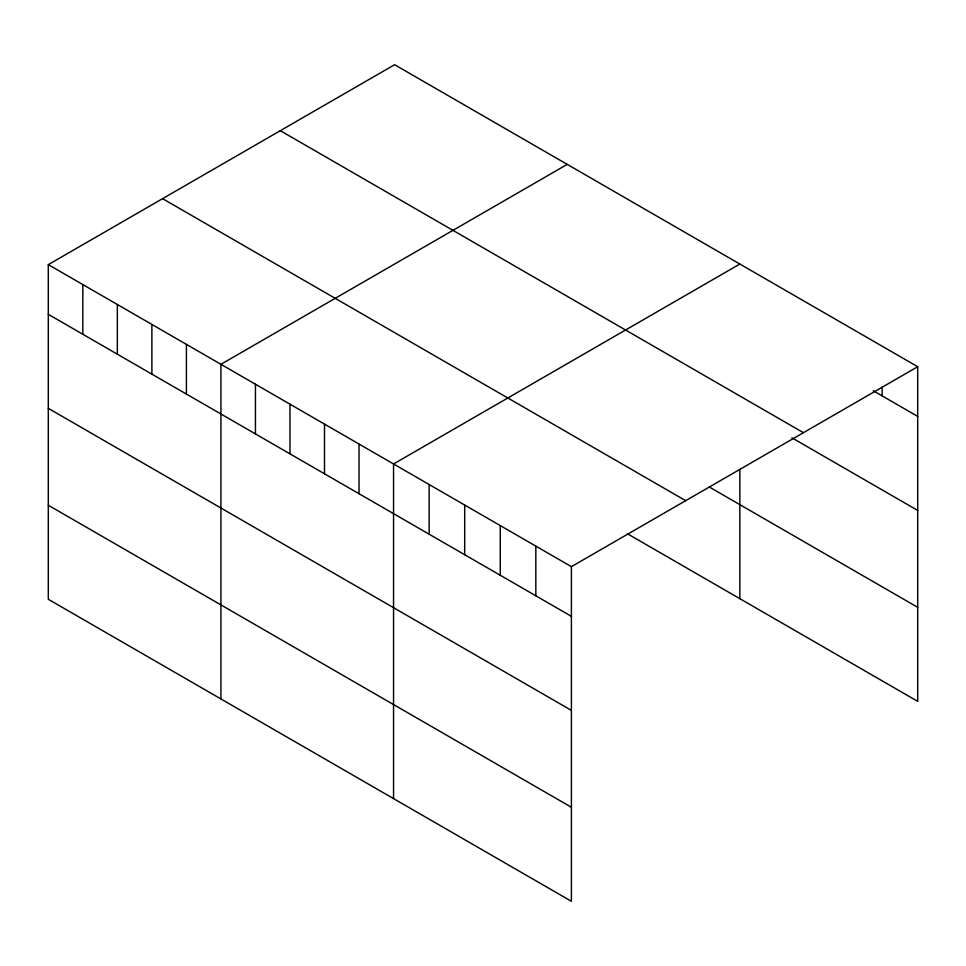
<?xml version="1.0" encoding="UTF-8"?>
<svg xmlns="http://www.w3.org/2000/svg" width="966" height="966" viewBox="0 0 966 966"><rect width="100%" height="100%" fill="white"/><g stroke="black" fill="none" stroke-linecap="round" stroke-linejoin="round"><path stroke-width="1.45" d="M48.3 264.636L571.401 566.656L571.401 901.29L48.3 599.282L48.3 264.636L394.599 64.71L917.7 366.718L917.7 701.364L627.32 533.703M567.223 164.377L220.924 364.303L220.924 698.937M739.847 264.032L393.548 463.97L393.548 798.604M571.401 566.656L917.7 366.718M873.24 390.735L917.7 416.406M280.321 130.688L803.422 432.696M791.927 437.827L917.7 510.434M709.153 486.924L917.7 607.324M162.578 198.67L685.679 500.678M48.3 314.324L571.401 616.332M48.3 408.352L571.401 710.372M48.3 505.242L571.401 807.25M882.127 386.835L882.127 395.867M739.847 469.404L739.847 598.678M535.828 546.116L535.828 595.793M500.267 525.576L500.267 575.253M464.694 505.049L464.694 554.726M429.121 484.509L429.121 534.186M359.026 444.034L359.026 493.711M324.504 424.098L324.504 473.787M289.969 404.174L289.969 453.851M255.447 384.239L255.447 433.915M186.402 344.367L186.402 394.056M151.879 324.443L151.879 374.12M117.345 304.507L117.345 354.184M82.822 284.572L82.822 334.248"/></g></svg>
